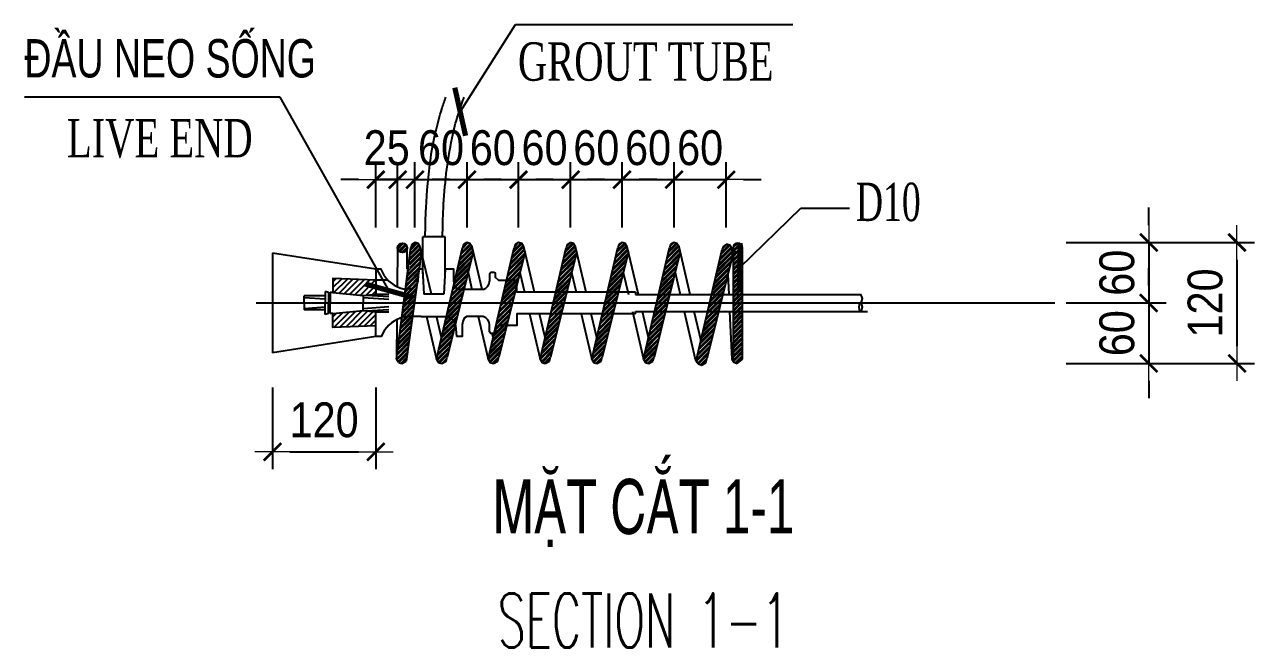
# Model space of a CAD drawing. Header units: millimetres. Extents: x 408913 to 1237273, y -191467 to -86666.
# Drawn here: x 1141745 to 1148804, y -157466 to -153893 of the extents above; entities that cross this region are included whole.
import ezdxf
from ezdxf.enums import TextEntityAlignment as Align

# ---------------------------------------------------------------- set-up
doc = ezdxf.new("R2010")
doc.units = ezdxf.units.MM
doc.header["$LTSCALE"] = 35
doc.header["$PDMODE"] = 3
doc.linetypes.add('CENTER', pattern=[2, 1.25, -0.25, 0.25, -0.25])
doc.linetypes.add('HIDDEN2', pattern=[0.1875, 0.125, -0.0625])
for name, color, linetype in [('Hatch', 8, 'Continuous'), ('REINFT', 4, 'Continuous'), ('SLAB_ANTI', 7, 'Continuous'), ('TEXT', 4, 'Continuous'), ('Text25_vn', 7, 'Continuous'), ('TXT-ST2', 7, 'Continuous')]:
    doc.layers.add(name, color=color, linetype=linetype)
doc.layers.add('NDC_S_DIM', color=1, linetype='Continuous', lineweight=9)
doc.styles.add('2F', font='')
doc.styles.add('Arial', font='arial.ttf', dxfattribs={"width": 0.6})
doc.styles.add('DIM', font='romans.shx', dxfattribs={"width": 0.55, "bigfont": 'vns.shx'})
doc.styles.add('NDC_ARIAL', font='arial.ttf', dxfattribs={"width": 0.85})
doc.styles.add('ROMANS', font='romans', dxfattribs={"width": 0.75, "bigfont": 'vns'})
doc.styles.add('VNTIMEH', font='vntimeh.shx', dxfattribs={"width": 0.8, "bigfont": 'vns.shx'})
doc.styles.get('2F').set_extended_font_data('.VnArial NarrowH')
doc.dimstyles.new('A2_1-10', dxfattribs={"dimscale": 100, "dimtxt": 2, "dimasz": 1, "dimexe": 1, "dimexo": 0, "dimgap": 0.8, "dimtad": 1, "dimdec": 0, "dimlfac": 0.1, "dimdsep": 46, "dimtxsty": 'NDC_ARIAL', "dimblk": 'DIMMARK', "dimcen": 49999.938995, "dimdle": 1.5, "dimclrd": 1, "dimclre": 1, "dimclrt": 3, "dimadec": 0, "dimazin": 0, "dimtfac": 1, "dimtdec": 0, "dimtix": 1, "dimtmove": 2, "dimatfit": 3, "dimfxl": 1, "dimarcsym": 0})
doc.dimstyles.new('VSC 1-200', dxfattribs={"dimscale": 200, "dimtxt": 2, "dimasz": 1, "dimexe": 0.8, "dimexo": 1, "dimgap": 1, "dimtad": 1, "dimdec": 0, "dimzin": 0, "dimdsep": 46, "dimtxsty": 'DIM', "dimblk1": 'ARCHTICK', "dimblk2": 'ARCHTICK', "dimsah": 1, "dimcen": -0.2, "dimdle": 0.8, "dimclrd": 9, "dimclre": 9, "dimclrt": 2, "dimadec": 0, "dimazin": 0, "dimtfac": 1, "dimtdec": 0, "dimtmove": 0, "dimatfit": 3, "dimldrblk": 'ARCHTICK', "dimfxl": 4, "dimfxlon": 1, "dimtolj": 1, "dimtzin": 0, "dimarcsym": 0})
pattern_1 = [(45, (1134854.333, -161128.813), (-16.6696, 16.6696), [])]
pattern_2 = [(45, (518009.699, -82903.533), (-13.1256696, 13.1256696), []), (45, (518009.699, -82894.252), (-13.1256696, 13.1256696), [])]

# ---------------------------------------------------------------- blocks, each defined once
blk = doc.blocks.new('DIMMARK')
at = {"layer": 'NDC_S_DIM', "color": 1}
blk.add_line((-1.5, 0), (1, 0), dxfattribs=at)
at = {"layer": 'NDC_S_DIM', "color": 2, "const_width": 0.15}
blk.add_lwpolyline([(-0.5, -0.5), (0.5, 0.5)], dxfattribs=at)
blk = doc.blocks.new('*D434')
at = {"layer": 'DEFPOINTS', "color": 0, "transparency": 16777216}
for p in [(1147916, -155142.7), (1147916, -155836.9), (1148703.9, -155836.9)]:
    blk.add_point(p, dxfattribs=at)
at = {"layer": 'NDC_S_DIM', "color": 1, "lineweight": -2, "transparency": 16777216}
for p, q in [((1147916, -155142.7), (1148803.9, -155142.7)), ((1148703.9, -155242.7), (1148703.9, -155736.9)), ((1147916, -155836.9), (1148803.9, -155836.9))]:
    blk.add_line(p, q, dxfattribs=at)
at = {"layer": 'NDC_S_DIM', "color": 1, "lineweight": -2, "transparency": 16777216, "xscale": 100, "yscale": 100, "zscale": 100}
for p, rotation in [((1148703.9, -155142.7), 90), ((1148703.9, -155836.9), 270)]:
    blk.add_blockref('DIMMARK', p, dxfattribs=dict(at, rotation=rotation))
at = {"layer": 'NDC_S_DIM', "color": 3, "transparency": 16777216, "insert": (1148521.8, -155489.8), "char_height": 200, "attachment_point": 5, "rotation": 90, "style": 'NDC_ARIAL'}
blk.add_mtext('120', dxfattribs=at)
blk = doc.blocks.new('_ArchTick')
at = {"color": 0, "linetype": 'ByBlock', "const_width": 0.15}
blk.add_lwpolyline([(-0.5, -0.5), (0.5, 0.5)], dxfattribs=at)
blk = doc.blocks.new('*D494')
at = {"layer": 'DEFPOINTS', "color": 0, "transparency": 16777216}
for p in [(1143886.1, -154782.3), (1143761.1, -155057), (1143886.1, -155057)]:
    blk.add_point(p, dxfattribs=at)
at = {"layer": 'NDC_S_DIM', "color": 1, "lineweight": -2, "transparency": 16777216}
for p, q in [((1143761.1, -155057), (1143761.1, -154682.3)), ((1143886.1, -155057), (1143886.1, -154682.3)), ((1143661.1, -154782.3), (1143561.1, -154782.3)), ((1143761.1, -154782.3), (1143886.1, -154782.3)), ((1143986.1, -154782.3), (1144086.1, -154782.3))]:
    blk.add_line(p, q, dxfattribs=at)
at = {"layer": 'NDC_S_DIM', "color": 1, "lineweight": -2, "transparency": 16777216, "xscale": 100, "yscale": 100, "zscale": 100}
blk.add_blockref('DIMMARK', (1143761.1, -154782.3), dxfattribs=at)
at = {"layer": 'NDC_S_DIM', "color": 1, "lineweight": -2, "transparency": 16777216, "xscale": 100, "yscale": 100, "zscale": 100, "rotation": 180}
blk.add_blockref('DIMMARK', (1143886.1, -154782.3), dxfattribs=at)
at = {"layer": 'NDC_S_DIM', "color": 3, "transparency": 16777216, "insert": (1143823.6, -154600.2), "char_height": 200, "attachment_point": 5, "style": 'NDC_ARIAL'}
blk.add_mtext('25', dxfattribs=at)
blk = doc.blocks.new('*D495')
at = {"layer": 'DEFPOINTS', "color": 0, "transparency": 16777216}
for p in [(1144284.8, -154782.3), (1143985.8, -155057), (1144284.8, -155057)]:
    blk.add_point(p, dxfattribs=at)
at = {"layer": 'NDC_S_DIM', "color": 1, "lineweight": -2, "transparency": 16777216}
for p, q in [((1143985.8, -155057), (1143985.8, -154682.3)), ((1144284.8, -155057), (1144284.8, -154682.3)), ((1143885.8, -154782.3), (1143785.8, -154782.3)), ((1143985.8, -154782.3), (1144284.8, -154782.3)), ((1144384.8, -154782.3), (1144484.8, -154782.3))]:
    blk.add_line(p, q, dxfattribs=at)
at = {"layer": 'NDC_S_DIM', "color": 1, "lineweight": -2, "transparency": 16777216, "xscale": 100, "yscale": 100, "zscale": 100}
blk.add_blockref('DIMMARK', (1143985.8, -154782.3), dxfattribs=at)
at = {"layer": 'NDC_S_DIM', "color": 1, "lineweight": -2, "transparency": 16777216, "xscale": 100, "yscale": 100, "zscale": 100, "rotation": 180}
blk.add_blockref('DIMMARK', (1144284.8, -154782.3), dxfattribs=at)
at = {"layer": 'NDC_S_DIM', "color": 3, "transparency": 16777216, "insert": (1144135.3, -154600.2), "char_height": 200, "attachment_point": 5, "style": 'NDC_ARIAL'}
blk.add_mtext('60', dxfattribs=at)
blk = doc.blocks.new('*D496')
at = {"layer": 'DEFPOINTS', "color": 0, "transparency": 16777216}
for p in [(1144580.1, -154782.3), (1144284.8, -155057), (1144580.1, -155057)]:
    blk.add_point(p, dxfattribs=at)
at = {"layer": 'NDC_S_DIM', "color": 1, "lineweight": -2, "transparency": 16777216}
for p, q in [((1144284.8, -155057), (1144284.8, -154682.3)), ((1144580.1, -155057), (1144580.1, -154682.3)), ((1144184.8, -154782.3), (1144084.8, -154782.3)), ((1144284.8, -154782.3), (1144580.1, -154782.3)), ((1144680.1, -154782.3), (1144780.1, -154782.3))]:
    blk.add_line(p, q, dxfattribs=at)
at = {"layer": 'NDC_S_DIM', "color": 1, "lineweight": -2, "transparency": 16777216, "xscale": 100, "yscale": 100, "zscale": 100}
blk.add_blockref('DIMMARK', (1144284.8, -154782.3), dxfattribs=at)
at = {"layer": 'NDC_S_DIM', "color": 1, "lineweight": -2, "transparency": 16777216, "xscale": 100, "yscale": 100, "zscale": 100, "rotation": 180}
blk.add_blockref('DIMMARK', (1144580.1, -154782.3), dxfattribs=at)
at = {"layer": 'NDC_S_DIM', "color": 3, "transparency": 16777216, "insert": (1144432.4, -154600.2), "char_height": 200, "attachment_point": 5, "style": 'NDC_ARIAL'}
blk.add_mtext('60', dxfattribs=at)
blk = doc.blocks.new('*D497')
at = {"layer": 'DEFPOINTS', "color": 0, "transparency": 16777216}
for p in [(1144879, -154782.3), (1144580.1, -155057), (1144879, -155057)]:
    blk.add_point(p, dxfattribs=at)
at = {"layer": 'NDC_S_DIM', "color": 1, "lineweight": -2, "transparency": 16777216}
for p, q in [((1144580.1, -155057), (1144580.1, -154682.3)), ((1144879, -155057), (1144879, -154682.3)), ((1144480.1, -154782.3), (1144380.1, -154782.3)), ((1144580.1, -154782.3), (1144879, -154782.3)), ((1144979, -154782.3), (1145079, -154782.3))]:
    blk.add_line(p, q, dxfattribs=at)
at = {"layer": 'NDC_S_DIM', "color": 1, "lineweight": -2, "transparency": 16777216, "xscale": 100, "yscale": 100, "zscale": 100}
blk.add_blockref('DIMMARK', (1144580.1, -154782.3), dxfattribs=at)
at = {"layer": 'NDC_S_DIM', "color": 1, "lineweight": -2, "transparency": 16777216, "xscale": 100, "yscale": 100, "zscale": 100, "rotation": 180}
blk.add_blockref('DIMMARK', (1144879, -154782.3), dxfattribs=at)
at = {"layer": 'NDC_S_DIM', "color": 3, "transparency": 16777216, "insert": (1144729.5, -154600.2), "char_height": 200, "attachment_point": 5, "style": 'NDC_ARIAL'}
blk.add_mtext('60', dxfattribs=at)
blk = doc.blocks.new('*D498')
at = {"layer": 'DEFPOINTS', "color": 0, "transparency": 16777216}
for p in [(1145174.2, -154782.3), (1144879, -155057), (1145174.2, -155057)]:
    blk.add_point(p, dxfattribs=at)
at = {"layer": 'NDC_S_DIM', "color": 1, "lineweight": -2, "transparency": 16777216}
for p, q in [((1144879, -155057), (1144879, -154682.3)), ((1145174.2, -155057), (1145174.2, -154682.3)), ((1144779, -154782.3), (1144679, -154782.3)), ((1144879, -154782.3), (1145174.2, -154782.3)), ((1145274.2, -154782.3), (1145374.2, -154782.3))]:
    blk.add_line(p, q, dxfattribs=at)
at = {"layer": 'NDC_S_DIM', "color": 1, "lineweight": -2, "transparency": 16777216, "xscale": 100, "yscale": 100, "zscale": 100}
blk.add_blockref('DIMMARK', (1144879, -154782.3), dxfattribs=at)
at = {"layer": 'NDC_S_DIM', "color": 1, "lineweight": -2, "transparency": 16777216, "xscale": 100, "yscale": 100, "zscale": 100, "rotation": 180}
blk.add_blockref('DIMMARK', (1145174.2, -154782.3), dxfattribs=at)
at = {"layer": 'NDC_S_DIM', "color": 3, "transparency": 16777216, "insert": (1145026.6, -154600.2), "char_height": 200, "attachment_point": 5, "style": 'NDC_ARIAL'}
blk.add_mtext('60', dxfattribs=at)
blk = doc.blocks.new('*D499')
at = {"layer": 'DEFPOINTS', "color": 0, "transparency": 16777216}
for p in [(1145473.2, -154782.3), (1145174.2, -155057), (1145473.2, -155057)]:
    blk.add_point(p, dxfattribs=at)
at = {"layer": 'NDC_S_DIM', "color": 1, "lineweight": -2, "transparency": 16777216}
for p, q in [((1145174.2, -155057), (1145174.2, -154682.3)), ((1145473.2, -155057), (1145473.2, -154682.3)), ((1145074.2, -154782.3), (1144974.2, -154782.3)), ((1145174.2, -154782.3), (1145473.2, -154782.3)), ((1145573.2, -154782.3), (1145673.2, -154782.3))]:
    blk.add_line(p, q, dxfattribs=at)
at = {"layer": 'NDC_S_DIM', "color": 1, "lineweight": -2, "transparency": 16777216, "xscale": 100, "yscale": 100, "zscale": 100}
blk.add_blockref('DIMMARK', (1145174.2, -154782.3), dxfattribs=at)
at = {"layer": 'NDC_S_DIM', "color": 1, "lineweight": -2, "transparency": 16777216, "xscale": 100, "yscale": 100, "zscale": 100, "rotation": 180}
blk.add_blockref('DIMMARK', (1145473.2, -154782.3), dxfattribs=at)
at = {"layer": 'NDC_S_DIM', "color": 3, "transparency": 16777216, "insert": (1145323.7, -154600.2), "char_height": 200, "attachment_point": 5, "style": 'NDC_ARIAL'}
blk.add_mtext('60', dxfattribs=at)
blk = doc.blocks.new('*D500')
at = {"layer": 'DEFPOINTS', "color": 0, "transparency": 16777216}
for p in [(1145772.1, -154782.3), (1145473.2, -155057), (1145772.1, -155057)]:
    blk.add_point(p, dxfattribs=at)
at = {"layer": 'NDC_S_DIM', "color": 1, "lineweight": -2, "transparency": 16777216}
for p, q in [((1145473.2, -155057), (1145473.2, -154682.3)), ((1145772.1, -155057), (1145772.1, -154682.3)), ((1145373.2, -154782.3), (1145273.2, -154782.3)), ((1145473.2, -154782.3), (1145772.1, -154782.3)), ((1145872.1, -154782.3), (1145972.1, -154782.3))]:
    blk.add_line(p, q, dxfattribs=at)
at = {"layer": 'NDC_S_DIM', "color": 1, "lineweight": -2, "transparency": 16777216, "xscale": 100, "yscale": 100, "zscale": 100}
blk.add_blockref('DIMMARK', (1145473.2, -154782.3), dxfattribs=at)
at = {"layer": 'NDC_S_DIM', "color": 1, "lineweight": -2, "transparency": 16777216, "xscale": 100, "yscale": 100, "zscale": 100, "rotation": 180}
blk.add_blockref('DIMMARK', (1145772.1, -154782.3), dxfattribs=at)
at = {"layer": 'NDC_S_DIM', "color": 3, "transparency": 16777216, "insert": (1145622.6, -154600.2), "char_height": 200, "attachment_point": 5, "style": 'NDC_ARIAL'}
blk.add_mtext('60', dxfattribs=at)
blk = doc.blocks.new('*D501')
at = {"layer": 'DEFPOINTS', "color": 0, "transparency": 16777216}
for p in [(1147723.5, -155142.7, 2.2), (1147723.5, -155489.8, 2.2), (1148197.6, -155489.8)]:
    blk.add_point(p, dxfattribs=at)
at = {"layer": 'NDC_S_DIM', "color": 1, "lineweight": -2, "transparency": 16777216}
for p, q in [((1148197.6, -155042.7), (1148197.6, -154942.7)), ((1147723.5, -155142.7), (1148297.6, -155142.7)), ((1148197.6, -155142.7), (1148197.6, -155489.8)), ((1147723.5, -155489.8), (1148297.6, -155489.8)), ((1148197.6, -155589.8), (1148197.6, -155689.8))]:
    blk.add_line(p, q, dxfattribs=at)
at = {"layer": 'NDC_S_DIM', "color": 1, "lineweight": -2, "transparency": 16777216, "xscale": 100, "yscale": 100, "zscale": 100}
for p, rotation in [((1148197.6, -155142.7), 270), ((1148197.6, -155489.8), 90)]:
    blk.add_blockref('DIMMARK', p, dxfattribs=dict(at, rotation=rotation))
at = {"layer": 'NDC_S_DIM', "color": 3, "transparency": 16777216, "insert": (1148015.5, -155316.2), "char_height": 200, "attachment_point": 5, "rotation": 90, "style": 'NDC_ARIAL'}
blk.add_mtext('60', dxfattribs=at)
blk = doc.blocks.new('*D502')
at = {"layer": 'DEFPOINTS', "color": 0, "transparency": 16777216}
for p in [(1147723.5, -155489.8, 2.2), (1147723.5, -155836.9, 2.2), (1148197.6, -155836.9)]:
    blk.add_point(p, dxfattribs=at)
at = {"layer": 'NDC_S_DIM', "color": 1, "lineweight": -2, "transparency": 16777216}
for p, q in [((1148197.6, -155389.8), (1148197.6, -155289.8)), ((1147723.5, -155489.8), (1148297.6, -155489.8)), ((1148197.6, -155489.8), (1148197.6, -155836.9)), ((1147723.5, -155836.9), (1148297.6, -155836.9)), ((1148197.6, -155936.9), (1148197.6, -156036.9))]:
    blk.add_line(p, q, dxfattribs=at)
at = {"layer": 'NDC_S_DIM', "color": 1, "lineweight": -2, "transparency": 16777216, "xscale": 100, "yscale": 100, "zscale": 100}
for p, rotation in [((1148197.6, -155489.8), 270), ((1148197.6, -155836.9), 90)]:
    blk.add_blockref('DIMMARK', p, dxfattribs=dict(at, rotation=rotation))
at = {"layer": 'NDC_S_DIM', "color": 3, "transparency": 16777216, "insert": (1148015.5, -155663.3), "char_height": 200, "attachment_point": 5, "rotation": 90, "style": 'NDC_ARIAL'}
blk.add_mtext('60', dxfattribs=at)
blk = doc.blocks.new('*D503')
at = {"layer": 'DEFPOINTS', "color": 0, "transparency": 16777216}
for p in [(1143167.5, -155974.3, 2.2), (1143761.1, -155974.3, 2.2), (1143761.1, -156343.7)]:
    blk.add_point(p, dxfattribs=at)
at = {"layer": 'NDC_S_DIM', "color": 1, "lineweight": -2, "transparency": 16777216}
for p, q in [((1143167.5, -155974.3), (1143167.5, -156443.7)), ((1143761.1, -155974.3), (1143761.1, -156443.7)), ((1143267.5, -156343.7), (1143661.1, -156343.7))]:
    blk.add_line(p, q, dxfattribs=at)
at = {"layer": 'NDC_S_DIM', "color": 1, "lineweight": -2, "transparency": 16777216, "xscale": 100, "yscale": 100, "zscale": 100, "rotation": 180}
blk.add_blockref('DIMMARK', (1143167.5, -156343.7), dxfattribs=at)
at = {"layer": 'NDC_S_DIM', "color": 1, "lineweight": -2, "transparency": 16777216, "xscale": 100, "yscale": 100, "zscale": 100}
blk.add_blockref('DIMMARK', (1143761.1, -156343.7), dxfattribs=at)
at = {"layer": 'NDC_S_DIM', "color": 3, "transparency": 16777216, "insert": (1143464.3, -156161.5), "char_height": 200, "attachment_point": 5, "style": 'NDC_ARIAL'}
blk.add_mtext('120', dxfattribs=at)

msp = doc.modelspace()

# ---------------------------------------------------------------- hatches: boundary and pattern name
h = msp.add_hatch()
h.set_pattern_fill('ANSI31', color=252, scale=7.425, style=0)
h.set_pattern_definition(pattern_1)
h.paths.add_polyline_path([(1143761.1, -155359.5), (1143515, -155349.3), (1143515, -155429.4), (1143689.3, -155446.2), (1143761.1, -155439.7)])
h = msp.add_hatch()
h.set_pattern_fill('ANSI31', color=252, scale=7.425, style=0)
h.set_pattern_definition(pattern_1)
h.paths.add_polyline_path([(1143761.1, -155539.9), (1143689.3, -155533.3), (1143515, -155550.1), (1143515, -155630.2), (1143761.1, -155620.1)])
at = {"layer": 'REINFT'}
h = msp.add_hatch(dxfattribs=at)
h.set_pattern_fill('STEEL', color=251, scale=148.5, style=0)
h.set_pattern_definition(pattern_2)
h.paths.add_polyline_path([(1143986.1, -155142.7), (1143967.8, -155154.9), (1143961.7, -155173.2), (1143956.1, -155216.8), (1143956.1, -155322.5), (1143962.9, -155439.7), (1143986.1, -155439.7)])
h.paths.add_polyline_path([(1143986.1, -155439.7), (1143989.1, -155439.7), (1144023.4, -155196.2), (1144016.5, -155167.1), (1144004.4, -155148.8), (1143986.1, -155142.7)])
h.paths.add_polyline_path([(1143962.9, -155439.7), (1143954.6, -155296.7), (1143945.9, -155296.7), (1143921.3, -155489.8), (1143982.1, -155489.8), (1143986.1, -155461.4), (1143986.1, -155439.7)])
h.paths.add_polyline_path([(1143982.1, -155489.8), (1143921.3, -155489.8), (1143911.4, -155567.7), (1143947.6, -155567.7), (1143971.1, -155567.7)])
h.paths.add_polyline_path([(1143971.1, -155567.7), (1143947.6, -155567.7), (1143911.4, -155567.7), (1143880.1, -155812.5), (1143892.3, -155830.8), (1143910.6, -155836.9), (1143935, -155824.7)])
h.paths.add_polyline_path([(1144320.4, -155196.2), (1144313.5, -155167.1), (1144301.4, -155148.8), (1144283.1, -155142.7), (1144283.1, -155346.1)])
h.paths.add_polyline_path([(1144203.1, -155411.9), (1144266.7, -155411.9), (1144283.1, -155346.1), (1144283.1, -155142.7), (1144264.8, -155154.9), (1144258.7, -155173.2)])
h.paths.add_polyline_path([(1144184.9, -155489.8), (1144247.3, -155489.8), (1144266.7, -155411.9), (1144203.1, -155411.9)])
h.paths.add_polyline_path([(1144184.9, -155489.8), (1144147.1, -155652.2), (1144150.6, -155682.9), (1144182.5, -155682.9), (1144182.5, -155614.8), (1144187, -155595.4), (1144193.4, -155576.4), (1144209.3, -155567.7), (1144227.9, -155567.7), (1144247.3, -155489.8)])
h.paths.add_polyline_path([(1144227.9, -155567.7), (1144209.3, -155567.7), (1144193.4, -155576.4), (1144187, -155595.4), (1144182.5, -155614.8), (1144182.5, -155682.9), (1144150.6, -155682.9), (1144147.1, -155652.2), (1144109.5, -155813.2), (1144121.2, -155830.8), (1144139.5, -155836.9), (1144163.9, -155824.7), (1144170, -155800.3)])
h = msp.add_hatch(dxfattribs=at)
h.set_pattern_fill('STEEL', color=251, scale=148.5, style=0)
h.set_pattern_definition(pattern_2)
h.paths.add_polyline_path([(1143940.7, -155177.7), (1143935.3, -155156.4, 0.708393), (1143886.2, -155172.6), (1143886.2, -155173.2, 0.919703)])
h = msp.add_hatch(dxfattribs=at)
h.set_pattern_fill('STEEL', color=251, scale=148.5, style=0)
h.set_pattern_definition(pattern_2)
h.paths.add_polyline_path([(1144617.4, -155196.2), (1144610.5, -155167.1), (1144598.4, -155148.8), (1144580.1, -155142.7), (1144580.1, -155346.1)])
h.paths.add_polyline_path([(1144496.2, -155428.3), (1144559.6, -155428.3), (1144580.1, -155346.1), (1144580.1, -155142.7), (1144561.8, -155154.9), (1144555.7, -155173.2)])
h.paths.add_polyline_path([(1144481.9, -155489.8), (1144544.3, -155489.8), (1144559.6, -155428.3), (1144496.2, -155428.3)])
h.paths.add_polyline_path([(1144529, -155551.3), (1144544.3, -155489.8), (1144481.9, -155489.8), (1144452, -155618.3), (1144495.3, -155618.3), (1144495.3, -155551.3)])
h.paths.add_polyline_path([(1144529, -155551.3), (1144495.3, -155551.3), (1144495.3, -155618.3), (1144452, -155618.3), (1144406.5, -155813.2), (1144418.2, -155830.8), (1144436.5, -155836.9), (1144460.9, -155824.7), (1144467, -155800.3)])
h = msp.add_hatch(dxfattribs=at)
h.set_pattern_fill('STEEL', color=251, scale=148.5, style=0)
h.set_pattern_definition(pattern_2)
h.paths.add_polyline_path([(1144617.4, -155196.2), (1144610.5, -155167.1), (1144598.4, -155148.8), (1144580.1, -155142.7), (1144580.1, -155346.1)])
h.paths.add_polyline_path([(1144496.2, -155428.3), (1144559.6, -155428.3), (1144580.1, -155346.1), (1144580.1, -155142.7), (1144561.8, -155154.9), (1144555.7, -155173.2)])
h.paths.add_polyline_path([(1144559.6, -155428.3), (1144496.2, -155428.3), (1144481.9, -155489.8), (1144544.3, -155489.8)])
h.paths.add_polyline_path([(1144495.3, -155551.3), (1144529, -155551.3), (1144544.3, -155489.8), (1144481.9, -155489.8), (1144452, -155618.3), (1144495.3, -155618.3)])
h.paths.add_polyline_path([(1144529, -155551.3), (1144495.3, -155551.3), (1144495.3, -155618.3), (1144452, -155618.3), (1144406.5, -155813.2), (1144418.2, -155830.8), (1144436.5, -155836.9), (1144460.9, -155824.7), (1144467, -155800.3)])
h = msp.add_hatch(dxfattribs=at)
h.set_pattern_fill('STEEL', color=251, scale=148.5, style=0)
h.set_pattern_definition(pattern_2)
h.paths.add_polyline_path([(1144617.4, -155196.2), (1144610.5, -155167.1), (1144598.4, -155148.8), (1144580.1, -155142.7), (1144580.1, -155346.1)])
h.paths.add_polyline_path([(1144496.2, -155428.3), (1144559.6, -155428.3), (1144580.1, -155346.1), (1144580.1, -155142.7), (1144561.8, -155154.9), (1144555.7, -155173.2)])
h.paths.add_polyline_path([(1144559.6, -155428.3), (1144496.2, -155428.3), (1144481.9, -155489.8), (1144544.3, -155489.8)])
h.paths.add_polyline_path([(1144495.3, -155551.3), (1144529, -155551.3), (1144544.3, -155489.8), (1144481.9, -155489.8), (1144452, -155618.3), (1144495.3, -155618.3)])
h.paths.add_polyline_path([(1144529, -155551.3), (1144495.3, -155551.3), (1144495.3, -155618.3), (1144452, -155618.3), (1144406.5, -155813.2), (1144418.2, -155830.8), (1144436.5, -155836.9), (1144460.9, -155824.7), (1144467, -155800.3)])
h = msp.add_hatch(dxfattribs=at)
h.set_pattern_fill('STEEL', color=251, scale=148.5, style=0)
h.set_pattern_definition(pattern_2)
h.paths.add_polyline_path([(1144617.4, -155196.2), (1144610.5, -155167.1), (1144598.4, -155148.8), (1144580.1, -155142.7), (1144580.1, -155346.1)])
h.paths.add_polyline_path([(1144496.2, -155428.3), (1144559.6, -155428.3), (1144580.1, -155346.1), (1144580.1, -155142.7), (1144561.8, -155154.9), (1144555.7, -155173.2)])
h.paths.add_polyline_path([(1144481.9, -155489.8), (1144544.3, -155489.8), (1144559.6, -155428.3), (1144496.2, -155428.3)])
h.paths.add_polyline_path([(1144544.3, -155489.8), (1144481.9, -155489.8), (1144452, -155618.3), (1144495.3, -155618.3), (1144495.3, -155551.3), (1144529, -155551.3)])
h.paths.add_polyline_path([(1144529, -155551.3), (1144495.3, -155551.3), (1144495.3, -155618.3), (1144452, -155618.3), (1144406.5, -155813.2), (1144418.2, -155830.8), (1144436.5, -155836.9), (1144460.9, -155824.7), (1144467, -155800.3)])
h = msp.add_hatch(dxfattribs=at)
h.set_pattern_fill('STEEL', color=251, scale=148.5, style=0)
h.set_pattern_definition(pattern_2)
h.paths.add_polyline_path([(1144617.4, -155196.2), (1144610.5, -155167.1), (1144598.4, -155148.8), (1144580.1, -155142.7), (1144580.1, -155346.1)])
h.paths.add_polyline_path([(1144496.2, -155428.3), (1144559.6, -155428.3), (1144580.1, -155346.1), (1144580.1, -155142.7), (1144561.8, -155154.9), (1144555.7, -155173.2)])
h.paths.add_polyline_path([(1144481.9, -155489.8), (1144544.3, -155489.8), (1144559.6, -155428.3), (1144496.2, -155428.3)])
h.paths.add_polyline_path([(1144544.3, -155489.8), (1144481.9, -155489.8), (1144452, -155618.3), (1144495.3, -155618.3), (1144495.3, -155551.3), (1144529, -155551.3)])
h.paths.add_polyline_path([(1144529, -155551.3), (1144495.3, -155551.3), (1144495.3, -155618.3), (1144452, -155618.3), (1144406.5, -155813.2), (1144418.2, -155830.8), (1144436.5, -155836.9), (1144460.9, -155824.7), (1144467, -155800.3)])
h = msp.add_hatch(dxfattribs=at)
h.set_pattern_fill('STEEL', color=251, scale=148.5, style=0)
h.set_pattern_definition([(45, (518306.699, -82903.533), (-13.1256696, 13.1256696), []), (45, (518306.699, -82894.252), (-13.1256696, 13.1256696), [])])
h.paths.add_polyline_path([(1144914.4, -155196.2), (1144907.5, -155167.1), (1144895.4, -155148.8), (1144877.1, -155142.7), (1144877.1, -155346.1)])
h.paths.add_polyline_path([(1144793.2, -155428.3), (1144856.6, -155428.3), (1144877.1, -155346.1), (1144877.1, -155142.7), (1144858.8, -155154.9), (1144852.7, -155173.2)])
h.paths.add_polyline_path([(1144778.9, -155489.8), (1144841.3, -155489.8), (1144856.6, -155428.3), (1144793.2, -155428.3)])
h.paths.add_polyline_path([(1144841.3, -155489.8), (1144778.9, -155489.8), (1144749, -155618.3), (1144792.3, -155618.3), (1144792.3, -155551.3), (1144826, -155551.3)])
h.paths.add_polyline_path([(1144826, -155551.3), (1144792.3, -155551.3), (1144792.3, -155618.3), (1144749, -155618.3), (1144703.5, -155813.2), (1144715.2, -155830.8), (1144733.5, -155836.9), (1144757.9, -155824.7), (1144764, -155800.3)])
h = msp.add_hatch(dxfattribs=at)
h.set_pattern_fill('STEEL', color=251, scale=148.5, style=0)
h.set_pattern_definition([(45, (518603.699, -82903.533), (-13.1256696, 13.1256696), []), (45, (518603.699, -82894.252), (-13.1256696, 13.1256696), [])])
h.paths.add_polyline_path([(1145211.4, -155196.2), (1145204.5, -155167.1), (1145192.4, -155148.8), (1145174.1, -155142.7), (1145174.1, -155346.1)])
h.paths.add_polyline_path([(1145090.2, -155428.3), (1145153.6, -155428.3), (1145174.1, -155346.1), (1145174.1, -155142.7), (1145155.8, -155154.9), (1145149.7, -155173.2)])
h.paths.add_polyline_path([(1145075.9, -155489.8), (1145138.3, -155489.8), (1145153.6, -155428.3), (1145090.2, -155428.3)])
h.paths.add_polyline_path([(1145138.3, -155489.8), (1145075.9, -155489.8), (1145046, -155618.3), (1145089.3, -155618.3), (1145089.3, -155551.3), (1145123, -155551.3)])
h.paths.add_polyline_path([(1145123, -155551.3), (1145089.3, -155551.3), (1145089.3, -155618.3), (1145046, -155618.3), (1145000.5, -155813.2), (1145012.2, -155830.8), (1145030.5, -155836.9), (1145054.9, -155824.7), (1145061, -155800.3)])
h = msp.add_hatch(dxfattribs=at)
h.set_pattern_fill('STEEL', color=251, scale=148.5, style=0)
h.set_pattern_definition([(45, (518900.699, -82903.533), (-13.1256696, 13.1256696), []), (45, (518900.699, -82894.252), (-13.1256696, 13.1256696), [])])
h.paths.add_polyline_path([(1145508.4, -155196.2), (1145501.5, -155167.1), (1145489.4, -155148.8), (1145471.1, -155142.7), (1145471.1, -155346.1)])
h.paths.add_polyline_path([(1145387.2, -155428.3), (1145450.6, -155428.3), (1145471.1, -155346.1), (1145471.1, -155142.7), (1145452.8, -155154.9), (1145446.7, -155173.2)])
h.paths.add_polyline_path([(1145372.9, -155489.8), (1145435.3, -155489.8), (1145450.6, -155428.3), (1145387.2, -155428.3)])
h.paths.add_polyline_path([(1145435.3, -155489.8), (1145372.9, -155489.8), (1145343, -155618.3), (1145386.3, -155618.3), (1145386.3, -155551.3), (1145420, -155551.3)])
h.paths.add_polyline_path([(1145420, -155551.3), (1145386.3, -155551.3), (1145386.3, -155618.3), (1145343, -155618.3), (1145297.5, -155813.2), (1145309.2, -155830.8), (1145327.5, -155836.9), (1145351.9, -155824.7), (1145358, -155800.3)])
h = msp.add_hatch(dxfattribs=at)
h.set_pattern_fill('STEEL', color=251, scale=148.5, style=0)
h.set_pattern_definition(pattern_2)
h.paths.add_polyline_path([(1145866.6, -155173.3), (1145866.6, -155173.2, 1), (1145811.8, -155173.2, 0.998381)])
h = msp.add_hatch(dxfattribs=at)
h.set_pattern_fill('STEEL', color=251, scale=148.5, style=0)
h.set_pattern_definition([(45, (519203.793, -82912.675), (-13.1256696, 13.1256696), []), (45, (519203.793, -82903.394), (-13.1256696, 13.1256696), [])])
h.paths.add_polyline_path([(1145811.5, -155205.4), (1145804.6, -155176.2), (1145792.5, -155157.9), (1145774.2, -155151.8), (1145774.2, -155355.2)])
h.paths.add_polyline_path([(1145690.3, -155437.5), (1145753.7, -155437.5), (1145774.2, -155355.2), (1145774.2, -155151.8), (1145755.9, -155164), (1145749.8, -155182.3)])
h.paths.add_polyline_path([(1145676, -155498.9), (1145738.4, -155498.9), (1145753.7, -155437.5), (1145690.3, -155437.5)])
h.paths.add_polyline_path([(1145738.4, -155498.9), (1145676, -155498.9), (1145646, -155627.4), (1145689.4, -155627.4), (1145689.4, -155560.4), (1145723.1, -155560.4)])
h.paths.add_polyline_path([(1145723.1, -155560.4), (1145689.4, -155560.4), (1145689.4, -155627.4), (1145646, -155627.4), (1145600.6, -155822.3), (1145612.3, -155839.9), (1145630.6, -155846), (1145655, -155833.8), (1145661.1, -155809.5)])
h = msp.add_hatch(dxfattribs=at)
h.set_pattern_fill('STEEL', color=251, scale=148.5, style=0)
h.set_pattern_definition(pattern_2)
h.paths.add_polyline_path([(1145866.6, -155173.3, -0.998381), (1145811.8, -155173.2), (1145811.8, -155440.3), (1145866.2, -155440.3)])
h.paths.add_polyline_path([(1145866.2, -155440.3), (1145811.8, -155440.3), (1145811.8, -155489.8), (1145866.1, -155489.8)])
h.paths.add_polyline_path([(1145866.1, -155489.8), (1145811.8, -155489.8), (1145811.8, -155539.3), (1145866, -155539.3)])
h.paths.add_polyline_path([(1145866, -155539.3), (1145811.8, -155539.3), (1145811.8, -155823.3), (1145816.4, -155830.3), (1145834.7, -155836.4), (1145865.6, -155812.5)])

# ---------------------------------------------------------------- linework, layer by layer
at = {"color": 7}
for p, q in [((1144030.4, -155322.5, 2.2), (1144030.4, -155109.7, 2.2)), ((1144158.2, -155109.7, 2.2), (1144030.4, -155109.7, 2.2)), ((1144158.2, -155322.5, 2.2), (1144158.2, -155109.7, 2.2)), ((1143761.1, -155296.7, 2.2), (1143167.5, -155204.6, 2.2)), ((1143167.5, -155204.6, 2.2), (1143167.5, -155775, 2.2)), ((1143831.6, -155359.5, 2.2), (1143761.1, -155359.5, 2.2)), ((1143471, -155423.9, 2.2), (1143471, -155489.8, 2.2)), ((1143489.3, -155428.9, 2.2), (1143471, -155423.9, 2.2)), ((1143489.3, -155428.9, 2.2), (1143489.3, -155489.8, 2.2)), ((1143515, -155429.4, 2.2), (1143499.8, -155429.4, 2.2)), ((1143499.8, -155429.4, 2.2), (1143499.8, -155489.8, 2.2)), ((1143350.7, -155489.8, 2.2), (1143350.7, -155449.5, 2.2)), ((1143471, -155449.5, 2.2), (1143350.7, -155449.5, 2.2)), ((1143350.7, -155458, 2.2), (1143471, -155466.7, 2.2)), ((1143350.7, -155489.8, 2.2), (1143350.7, -155530.1, 2.2)), ((1143471, -155555.7, 2.2), (1143471, -155489.8, 2.2)), ((1143489.3, -155550.7, 2.2), (1143489.3, -155489.8, 2.2)), ((1143499.8, -155550.1, 2.2), (1143499.8, -155489.8, 2.2)), ((1143689.3, -155446.2, 2.2), (1143689.3, -155489.8, 2.2)), ((1143689.3, -155458, 2.2), (1143836.5, -155468.6, 2.2)), ((1143689.3, -155533.3, 2.2), (1143689.3, -155489.8, 2.2)), ((1143706.8, -155444.6, 2.2), (1143836.5, -155453, 2.2)), ((1144151.4, -155439.7, 2.2), (1144037.2, -155439.7, 2.2)), ((1143350.7, -155521.6, 2.2), (1143471, -155512.9, 2.2)), ((1143471, -155530.1, 2.2), (1143350.7, -155530.1, 2.2)), ((1143489.3, -155550.7, 2.2), (1143471, -155555.7, 2.2)), ((1143515, -155550.1, 2.2), (1143499.8, -155550.1, 2.2)), ((1143689.3, -155521.6, 2.2), (1143836.5, -155511, 2.2)), ((1143706.8, -155534.9, 2.2), (1143836.5, -155526.6, 2.2)), ((1143761.1, -155682.9, 2.2), (1143167.5, -155775, 2.2))]:
    msp.add_line(p, q, dxfattribs=at)
for p, q in [((1145250.8, -155428.3, 2.2), (1145250.8, -155440.3, 2.2)), ((1145250.8, -155551.3, 2.2), (1145250.8, -155539.3, 2.2))]:
    msp.add_line(p, q)
at = {"color": 8, "linetype": 'CENTER', "ltscale": 0.05}
msp.add_line((1143074, -155489.8, 2.2), (1147658.6, -155489.8, 2.2), dxfattribs=at)
at = {"linetype": 'Continuous'}
for p, q in [((1145250.8, -155440.3, 2.2), (1146543.6, -155440.3, 2.2)), ((1145250.8, -155539.3, 2.2), (1146583.2, -155539.3, 2.2))]:
    msp.add_line(p, q, dxfattribs=at)
at = {"color": 7, "elevation": 2.2}
for points in [[(1143761.1, -155359.5), (1143515, -155349.3), (1143515, -155429.4), (1143689.3, -155446.2), (1143761.1, -155439.7)], [(1143811.8, -155334.5), (1143792.1, -155296.7), (1143761.1, -155296.7), (1143761.1, -155439.7), (1143836.5, -155439.7)], [(1144028.9, -155296.7), (1144006.9, -155296.7), (1144002, -155364.8), (1143992, -155387.6), (1143973.1, -155406.4), (1143973.1, -155406.4), (1143936.9, -155411.9)], [(1144028.9, -155296.7), (1144037.2, -155439.7)], [(1144378.1, -155411.9), (1144234.8, -155411.9), (1144218.9, -155403.2), (1144212.5, -155384.2), (1144208, -155364.8), (1144208, -155296.7), (1144159.7, -155296.7), (1144151.4, -155439.7)], [(1144447.6, -155343.8), (1144447.6, -155319.6), (1144437.7, -155315.1), (1144421.1, -155315.1), (1144414.4, -155324.5), (1144414.4, -155364.9)], [(1145250.8, -155428.3), (1144569.5, -155428.3), (1144569.5, -155361.3), (1144466.4, -155361.3), (1144447.6, -155343.8), (1144447.6, -155319.6), (1144437.7, -155315.1), (1144421.1, -155315.1), (1144414.4, -155324.5), (1144414.4, -155364.9)], [(1145250.8, -155428.3), (1144569.5, -155428.3), (1144569.5, -155361.3), (1144466.4, -155361.3)], [(1143499.8, -155434.1), (1143489.3, -155431.5)], [(1143499.8, -155545.4), (1143489.3, -155548.1)], [(1143761.1, -155620.1), (1143515, -155630.2), (1143515, -155550.1), (1143689.3, -155533.3), (1143761.1, -155539.9)], [(1143811.8, -155645.1), (1143792.1, -155682.9), (1143761.1, -155682.9), (1143761.1, -155539.9), (1143836.5, -155539.9)], [(1144021.9, -155567.7), (1143936.9, -155567.7)], [(1144021.9, -155567.7), (1144173.9, -155567.7), (1144189.9, -155575), (1144209.3, -155592.2), (1144217.5, -155619.3), (1144224.8, -155682.9)], [(1144378.1, -155567.7), (1144283.6, -155567.7), (1144267.6, -155576.4), (1144261.3, -155595.4), (1144256.7, -155614.8), (1144256.7, -155682.9), (1144224.8, -155682.9)], [(1145250.8, -155551.3), (1144569.5, -155551.3), (1144569.5, -155618.3), (1144466.4, -155618.3), (1144447.6, -155635.8), (1144447.6, -155660), (1144437.7, -155664.4), (1144421.1, -155664.4), (1144414.4, -155655), (1144414.4, -155614.7)]]:
    msp.add_lwpolyline(points, dxfattribs=at)
for centre, radius, start, end in [((1143956.9, -155239.8, 2.2), 173.3, 213.13723, 263.37572), ((1144360.5, -155360.8, 2.2), 54, 288.95727, 355.71401), ((1146568.4, -155514.5, 2.2), 35, 135, 225), ((1146518.9, -155465, 2.2), 35, 315, 45), ((1146518.9, -155514.5, 2.2), 35, 315, 45), ((1143963.8, -155750.9, 2.2), 185.2, 98.33712, 145.14993), ((1144360.5, -155618.7, 2.2), 54, 4.28599, 71.04273)]:
    msp.add_arc(centre, radius, start, end)
at = {"layer": 'REINFT'}
for p, q in [((1143986.1, -155142.7, 2.2), (1143967.8, -155154.9, 2.2)), ((1143986.1, -155142.7, 2.2), (1143967.8, -155154.9, 2.2)), ((1144004.4, -155148.8, 2.2), (1143986.1, -155142.7, 2.2)), ((1144016.5, -155167.1, 2.2), (1144004.4, -155148.8, 2.2)), ((1144283.1, -155142.7, 2.2), (1144264.8, -155154.9, 2.2)), ((1144283.1, -155142.7, 2.2), (1144264.8, -155154.9, 2.2)), ((1144301.4, -155148.8, 2.2), (1144283.1, -155142.7, 2.2)), ((1144301.4, -155148.8, 2.2), (1144283.1, -155142.7, 2.2)), ((1144313.5, -155167.1, 2.2), (1144301.4, -155148.8, 2.2)), ((1144580.1, -155142.7, 2.2), (1144561.8, -155154.9, 2.2)), ((1144598.4, -155148.8, 2.2), (1144580.1, -155142.7, 2.2)), ((1144598.4, -155148.8, 2.2), (1144580.1, -155142.7, 2.2)), ((1144610.5, -155167.1, 2.2), (1144598.4, -155148.8, 2.2)), ((1144877.1, -155142.7, 2.2), (1144858.8, -155154.9, 2.2)), ((1144895.4, -155148.8, 2.2), (1144877.1, -155142.7, 2.2)), ((1144895.4, -155148.8, 2.2), (1144877.1, -155142.7, 2.2)), ((1144907.5, -155167.1, 2.2), (1144895.4, -155148.8, 2.2)), ((1145174.1, -155142.7, 2.2), (1145155.8, -155154.9, 2.2)), ((1145192.4, -155148.8, 2.2), (1145174.1, -155142.7, 2.2)), ((1145192.4, -155148.8, 2.2), (1145174.1, -155142.7, 2.2)), ((1145204.5, -155167.1, 2.2), (1145192.4, -155148.8, 2.2)), ((1145471.1, -155142.7, 2.2), (1145452.8, -155154.9, 2.2)), ((1145489.4, -155148.8, 2.2), (1145471.1, -155142.7, 2.2)), ((1145489.4, -155148.8, 2.2), (1145471.1, -155142.7, 2.2)), ((1145501.5, -155167.1, 2.2), (1145489.4, -155148.8, 2.2)), ((1143880.1, -155812.5, 2.2), (1143961.7, -155173.2, 2.2)), ((1143886.2, -155173.2, 2.2), (1143884.1, -155397, 2.2)), ((1143935, -155154.9, 2.2), (1143941.1, -155179.3, 2.2)), ((1144023.4, -155196.2, 2.2), (1143935, -155824.7, 2.2)), ((1143941.1, -155296.7, 2.2), (1143941.1, -155173.2, 2.2)), ((1143967.8, -155154.9, 2.2), (1143961.7, -155173.2, 2.2)), ((1144080.3, -155439.7, 2.2), (1144016.5, -155167.1, 2.2)), ((1144109.5, -155813.2, 2.2), (1144258.7, -155173.2, 2.2)), ((1144320.4, -155196.2, 2.2), (1144170, -155800.3, 2.2)), ((1144264.8, -155154.9, 2.2), (1144258.7, -155173.2, 2.2)), ((1144370.8, -155411.9, 2.2), (1144313.5, -155167.1, 2.2)), ((1144406.5, -155813.2, 2.2), (1144555.7, -155173.2, 2.2)), ((1144617.4, -155196.2, 2.2), (1144467, -155800.3, 2.2)), ((1144561.8, -155154.9, 2.2), (1144555.7, -155173.2, 2.2)), ((1144671.6, -155428.3, 2.2), (1144610.5, -155167.1, 2.2)), ((1144703.5, -155813.2, 2.2), (1144852.7, -155173.2, 2.2)), ((1144914.4, -155196.2, 2.2), (1144764, -155800.3, 2.2)), ((1144858.8, -155154.9, 2.2), (1144852.7, -155173.2, 2.2)), ((1144968.6, -155428.3, 2.2), (1144907.5, -155167.1, 2.2)), ((1145000.5, -155813.2, 2.2), (1145149.7, -155173.2, 2.2)), ((1145211.4, -155196.2, 2.2), (1145061, -155800.3, 2.2)), ((1145155.8, -155154.9, 2.2), (1145149.7, -155173.2, 2.2)), ((1145268.4, -155440.3, 2.2), (1145204.5, -155167.1, 2.2)), ((1145297.5, -155813.2, 2.2), (1145446.7, -155173.2, 2.2)), ((1145508.4, -155196.2, 2.2), (1145358, -155800.3, 2.2)), ((1145452.8, -155154.9, 2.2), (1145446.7, -155173.2, 2.2)), ((1145565.4, -155440.3, 2.2), (1145501.5, -155167.1, 2.2)), ((1145600.6, -155822.3, 2.2), (1145749.8, -155182.3, 2.2)), ((1145808.6, -155216.9, 2.2), (1145661.1, -155809.5, 2.2)), ((1145755.9, -155164, 2.2), (1145749.8, -155182.3, 2.2)), ((1145774.2, -155151.8, 2.2), (1145755.9, -155164, 2.2)), ((1145792.5, -155157.9, 2.2), (1145774.2, -155151.8, 2.2)), ((1145792.5, -155157.9, 2.2), (1145774.2, -155151.8, 2.2)), ((1145804.6, -155176.2, 2.2), (1145792.5, -155157.9, 2.2)), ((1145804.6, -155176.2, 2.2), (1145792.5, -155157.9, 2.2)), ((1145811.8, -155249.3, 2.2), (1145804.6, -155176.2, 2.2)), ((1145811.8, -155173.2, 2.2), (1145811.8, -155823.3, 2.2)), ((1145865.6, -155812.5, 2.2), (1145866.6, -155173.2, 2.2)), ((1144290.7, -155315.5, 2.2), (1144313.1, -155411.9, 2.2)), ((1144587.5, -155314.7, 2.2), (1144613.9, -155428.3, 2.2)), ((1144884.5, -155314.7, 2.2), (1144910.9, -155428.3, 2.2)), ((1145181.5, -155314.7, 2.2), (1145210.7, -155440.3, 2.2)), ((1145478.5, -155314.7, 2.2), (1145507.7, -155440.3, 2.2)), ((1145781.6, -155323.9, 2.2), (1145787.1, -155440.3, 2.2)), ((1144052.2, -155567.7, 2.2), (1144109.1, -155812.5, 2.2)), ((1144138.5, -155688.8, 2.2), (1144111.5, -155573, 2.2)), ((1144349.2, -155567.7, 2.2), (1144406.1, -155812.5, 2.2)), ((1144642.4, -155551.3, 2.2), (1144703.5, -155813.2, 2.2)), ((1144732.5, -155688.8, 2.2), (1144700.4, -155551.3, 2.2)), ((1144939.4, -155551.3, 2.2), (1145000.1, -155812.5, 2.2)), ((1145029.5, -155688.8, 2.2), (1144997.4, -155551.3, 2.2)), ((1145233.6, -155539.3, 2.2), (1145297.1, -155812.5, 2.2)), ((1145326.5, -155688.8, 2.2), (1145291.6, -155539.3, 2.2)), ((1145530.6, -155539.3, 2.2), (1145594.1, -155812.5, 2.2)), ((1145627.6, -155706.4, 2.2), (1145588.6, -155539.3, 2.2)), ((1145791.8, -155539.3, 2.2), (1145804.7, -155811.6, 2.2)), ((1143882.3, -155584.6, 2.2), (1143880.1, -155812.5, 2.2)), ((1144125.9, -155664.9, 2.2), (1144126.1, -155664.1, 2.2)), ((1144435.5, -155688.8, 2.2), (1144429.8, -155664.4, 2.2)), ((1143880.1, -155812.5, 2.2), (1143891.8, -155830.1, 2.2)), ((1143892.3, -155830.8, 2.2), (1143910.6, -155836.9, 2.2)), ((1143910.6, -155836.9, 2.2), (1143935, -155824.7, 2.2)), ((1144109.5, -155813.2, 2.2), (1144121.2, -155830.8, 2.2)), ((1144121.2, -155830.8, 2.2), (1144139.5, -155836.9, 2.2)), ((1144139.5, -155836.9, 2.2), (1144163.9, -155824.7, 2.2)), ((1144163.9, -155824.7, 2.2), (1144170, -155800.3, 2.2)), ((1144406.5, -155813.2, 2.2), (1144418.2, -155830.8, 2.2)), ((1144418.2, -155830.8, 2.2), (1144436.5, -155836.9, 2.2)), ((1144436.5, -155836.9, 2.2), (1144460.9, -155824.7, 2.2)), ((1144460.9, -155824.7, 2.2), (1144467, -155800.3, 2.2)), ((1144703.5, -155813.2, 2.2), (1144715.2, -155830.8, 2.2)), ((1144715.2, -155830.8, 2.2), (1144733.5, -155836.9, 2.2)), ((1144733.5, -155836.9, 2.2), (1144757.9, -155824.7, 2.2)), ((1144757.9, -155824.7, 2.2), (1144764, -155800.3, 2.2)), ((1145000.5, -155813.2, 2.2), (1145012.2, -155830.8, 2.2)), ((1145012.2, -155830.8, 2.2), (1145030.5, -155836.9, 2.2)), ((1145030.5, -155836.9, 2.2), (1145054.9, -155824.7, 2.2)), ((1145054.9, -155824.7, 2.2), (1145061, -155800.3, 2.2)), ((1145297.5, -155813.2, 2.2), (1145309.2, -155830.8, 2.2)), ((1145309.2, -155830.8, 2.2), (1145327.5, -155836.9, 2.2)), ((1145327.5, -155836.9, 2.2), (1145351.9, -155824.7, 2.2)), ((1145351.9, -155824.7, 2.2), (1145358, -155800.3, 2.2)), ((1145594.1, -155812.5, 2.2), (1145606.2, -155830.8, 2.2)), ((1145600.6, -155822.3, 2.2), (1145612.3, -155839.9, 2.2)), ((1145612.3, -155839.9, 2.2), (1145630.6, -155846, 2.2)), ((1145630.6, -155846, 2.2), (1145655, -155833.8, 2.2)), ((1145655, -155833.8, 2.2), (1145661.1, -155809.5, 2.2)), ((1145804.7, -155812.7, 2.2), (1145816.4, -155830.3, 2.2)), ((1145816.4, -155830.3, 2.2), (1145834.7, -155836.4, 2.2)), ((1145834.7, -155836.4, 2.2), (1145865.6, -155812.5, 2.2))]:
    msp.add_line(p, q, dxfattribs=at)
msp.add_circle((1143913.6, -155173.2, 2.2), 27.4, dxfattribs=at)
msp.add_arc((1145839.2, -155173.2, 2.2), 27.4, 0, 180, dxfattribs=at)
at = {"layer": 'REINFT', "linetype": 'HIDDEN2'}
msp.add_arc((1145839.2, -155173.2, 2.2), 27.4, 180, 0, dxfattribs=at)
at = {"layer": 'SLAB_ANTI', "color": 8}
for points, knots in [([(1144045, -155109.7, 2.2), (1144045.4, -155054.4, 2.2), (1144046.8, -154998.9, 2.2), (1144054.2, -154852.1, 2.2), (1144062.5, -154760.8, 2.2), (1144084.6, -154599.9, 2.2), (1144094.5, -154548.5, 2.2), (1144116.3, -154457, 2.2), (1144127.3, -154416.8, 2.2), (1144147, -154354.4, 2.2), (1144154.6, -154332, 2.2), (1144162.8, -154309.7, 2.2)], [4.776356, 4.776356, 4.776356, 4.776356, 26.854953, 26.854953, 63.019055, 63.019055, 83.60032, 83.60032, 99.924944, 99.924944, 109.135578, 109.135578, 109.135578, 109.135578]), ([(1144144.4, -155109.5, 2.2), (1144144.8, -155055.3, 2.2), (1144146.2, -155001, 2.2), (1144155.5, -154814.6, 2.2), (1144170.4, -154683.2, 2.2), (1144208.8, -154494.4, 2.2), (1144220, -154452.2, 2.2), (1144242.9, -154378.7, 2.2), (1144253.8, -154347.2, 2.2), (1144266.6, -154313.9, 2.2), (1144267.4, -154311.8, 2.2), (1144268.3, -154309.7, 2.2)], [4.888057, 4.888057, 4.888057, 4.888057, 26.969545, 26.969545, 80.908636, 80.908636, 98.948568, 98.948568, 112.709167, 112.709167, 113.625329, 113.625329, 113.625329, 113.625329])]:
    msp.add_open_spline(points, degree=3, knots=knots, dxfattribs=at)

# ---------------------------------------------------------------- texts
at = {"color": 2, "style": 'ROMANS', "width": 0.6}
msp.add_text('SECTION 1-1', height=310, dxfattribs=at).set_placement((1145297.9, -157466.1, 2.2), align=Align.CENTER)
at = {"layer": 'TEXT', "color": 0, "style": 'Arial', "width": 0.7}
msp.add_text('ĐẦU NEO SỐNG', height=220, dxfattribs=at).set_placement((1141744.1, -154196, 2.2))
at = {"layer": 'TEXT', "color": 7, "linetype": 'Continuous', "style": '2F', "width": 0.8}
msp.add_text('MÆT C¾T 1-1', height=310, dxfattribs=at).set_placement((1145297.9, -156812.4, 2.2), align=Align.CENTER)
at = {"layer": 'Text25_vn', "color": 7, "style": 'VNTIMEH', "width": 0.65}
msp.add_text('d10', height=220, dxfattribs=at).set_placement((1146516.6, -155020, 2.2))
at = {"layer": 'TXT-ST2', "color": 2, "style": 'VNTIMEH', "width": 0.7}
msp.add_text('GROUT TUBE', height=220, dxfattribs=at).set_placement((1146043.6, -154104.2, 2.2), align=Align.MIDDLE_RIGHT)
msp.add_text('LIVE END', height=220, dxfattribs=at).set_placement((1141988.4, -154654.5, 2.2))

# ---------------------------------------------------------------- dimensions: what is measured, and where the dimension line sits
at = {"layer": 'NDC_S_DIM'}
for base, p1, p2, text, picture, middle in [((1143886.1, -154782.3, 2.2), (1143761.1, -155057, 2.2), (1143886.1, -155057, 2.2), '25', '*D494', (1143823.6, -154600.2, 2.2)), ((1144284.8, -154782.3, 2.2), (1143985.8, -155057, 2.2), (1144284.8, -155057, 2.2), '60', '*D495', (1144135.3, -154600.2, 2.2)), ((1144580.1, -154782.3, 2.2), (1144284.8, -155057, 2.2), (1144580.1, -155057, 2.2), '60', '*D496', (1144432.4, -154600.2, 2.2)), ((1144879, -154782.3, 2.2), (1144580.1, -155057, 2.2), (1144879, -155057, 2.2), '60', '*D497', (1144729.5, -154600.2, 2.2)), ((1145174.2, -154782.3, 2.2), (1144879, -155057, 2.2), (1145174.2, -155057, 2.2), '60', '*D498', (1145026.6, -154600.2, 2.2)), ((1145473.2, -154782.3, 2.2), (1145174.2, -155057, 2.2), (1145473.2, -155057, 2.2), '60', '*D499', (1145323.7, -154600.2, 2.2)), ((1145772.1, -154782.3, 2.2), (1145473.2, -155057, 2.2), (1145772.1, -155057, 2.2), '60', '*D500', (1145622.6, -154600.2, 2.2)), ((1143761.1, -156343.7), (1143167.5, -155974.3, 2.2), (1143761.1, -155974.3, 2.2), '120', '*D503', (1143464.3, -156161.5))]:
    dim = msp.add_linear_dim(base=base, p1=p1, p2=p2, text=text, dimstyle='A2_1-10', dxfattribs=at)
    dim.commit()
    dim.dimension.update_dxf_attribs({"geometry": picture, "text_midpoint": middle})
for base, p1, p2, text, picture, middle in [((1148197.6, -155489.8), (1147723.5, -155142.7, 2.2), (1147723.5, -155489.8, 2.2), '60', '*D501', (1148015.5, -155316.2)), ((1148703.9, -155836.9, 2.2), (1147916, -155142.7, 2.2), (1147916, -155836.9, 2.2), '120', '*D434', (1148521.8, -155489.8, 2.2)), ((1148197.6, -155836.9), (1147723.5, -155489.8, 2.2), (1147723.5, -155836.9, 2.2), '60', '*D502', (1148015.5, -155663.3))]:
    dim = msp.add_linear_dim(base=base, p1=p1, p2=p2, angle=90, text=text, dimstyle='A2_1-10', dxfattribs=at)
    dim.commit()
    dim.dimension.update_dxf_attribs({"geometry": picture, "text_midpoint": middle})

# ---------------------------------------------------------------- leaders
at = {"layer": 'Hatch', "color": 9, "linetype": 'Continuous'}
for points in [[(1144245.3, -154392.4, 2.2), (1144562.6, -153892.6, 2.2), (1146155.1, -153892.6, 2.2)], [(1143837.3, -155419.3, 2.2), (1143211.5, -154309.9, 2.2), (1141745.1, -154309.9, 2.2)], [(1145849.8, -155286.2, 2.2), (1146199.7, -154945.6, 2.2), (1146479.4, -154945.6, 2.2)]]:
    msp.add_leader(points, dimstyle='VSC 1-200', override={"dimtad": 0, "dimfxl": 2.5, "dimarcsym": 1}, dxfattribs=at)

doc.saveas('drawing.dxf')
